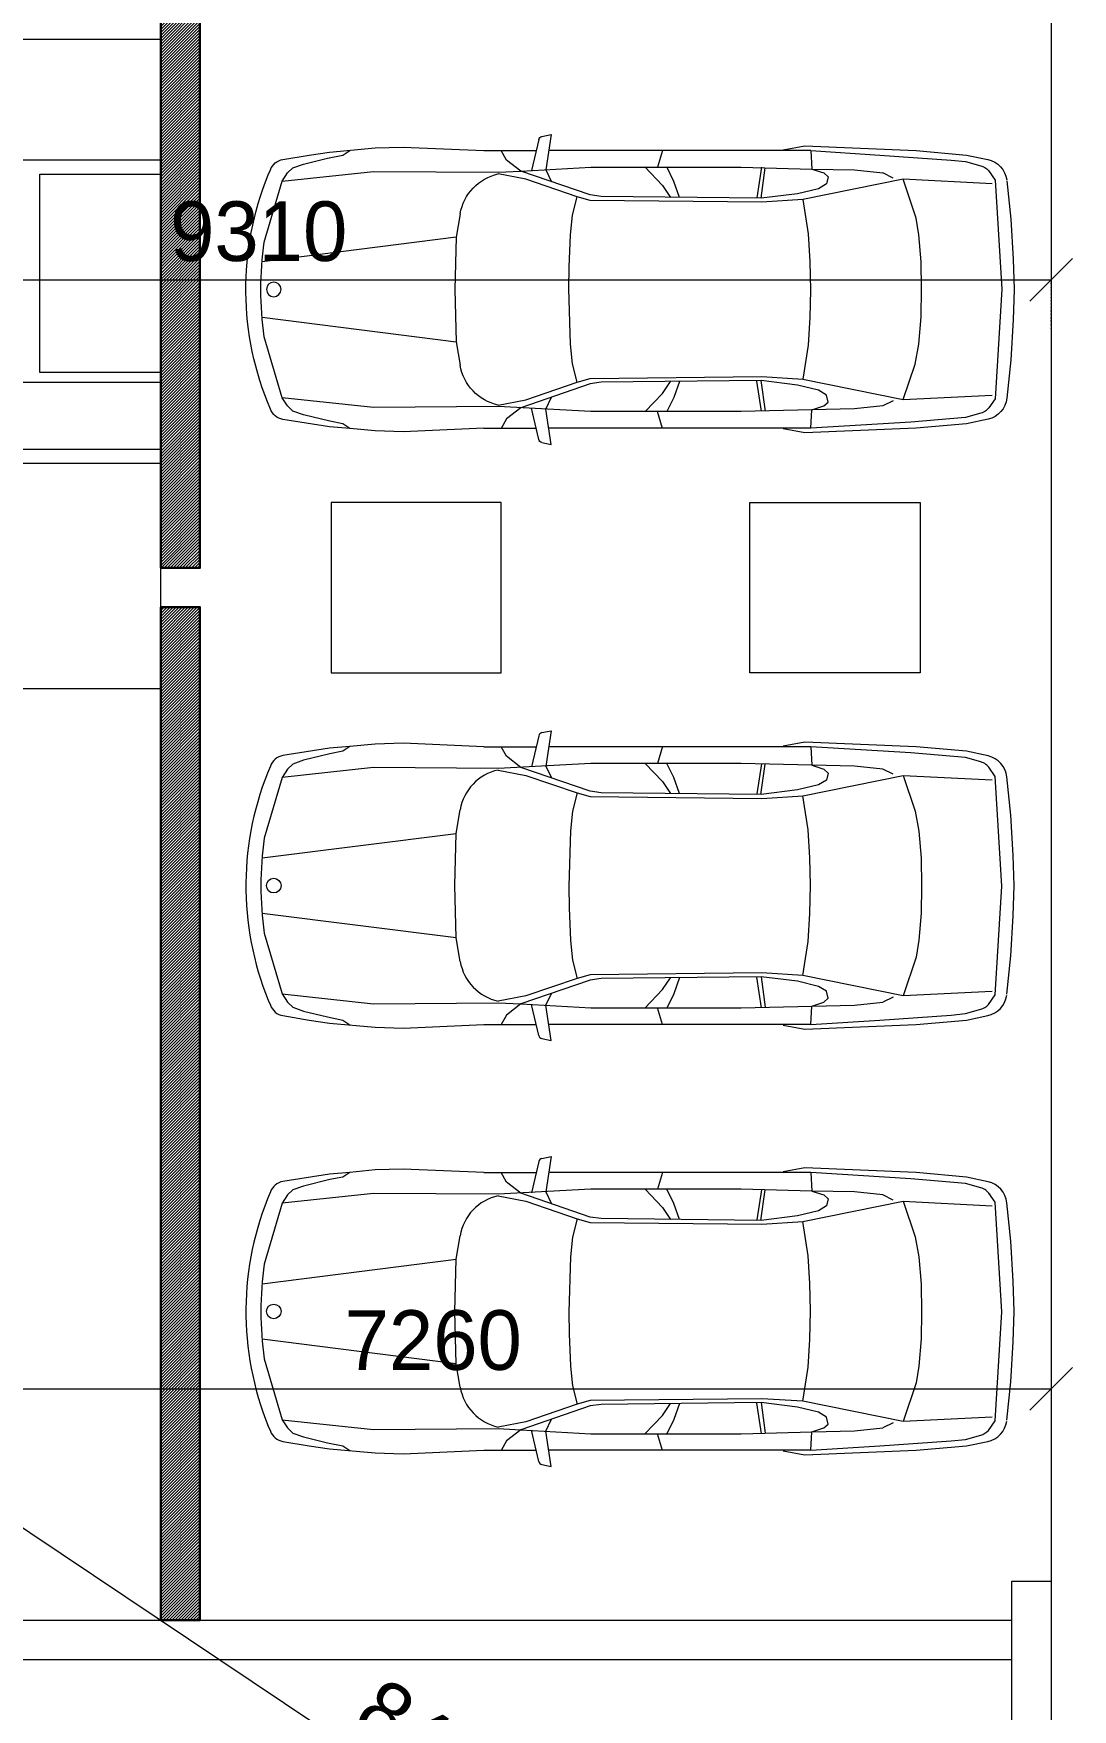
# Model space of a CAD drawing. Header units: metres. Extents: x 5205117 to 5948571, y 646915 to 1143748.
# Drawn here: x 5739545 to 5745647, y 991915 to 1001754 of the extents above; entities that cross this region are included whole.
import ezdxf

# ---------------------------------------------------------------- set-up
doc = ezdxf.new("R2010")
doc.units = ezdxf.units.M
doc.header["$MEASUREMENT"] = 0
doc.header["$PDMODE"] = 35
doc.header["$PDSIZE"] = 10
for name, pattern in [('DASHED', [0.75, 0.5, -0.25]), ('DOT', [0.25, 0, -0.25]), ('DOT2', [0.125, 0, -0.125])]:
    doc.linetypes.add(name, pattern=pattern)
doc.layers.get('0').update_dxf_attribs({"color": 1, "linetype": 'DASHED', "lineweight": 30})
for name, color, linetype, lineweight in [('A-Elevation 2', 163, 'Continuous', 9), ('CAR', 251, 'Continuous', 0), ('DIM', 7, 'Continuous', 0), ('landscape lines', 7, 'Continuous', 0), ('PLOT', 7, 'Continuous', 5), ('road ht', 8, 'Continuous', 5), ('WALL', 7, 'Continuous', 30), ('WALL HATCH', 252, 'Continuous', 0)]:
    doc.layers.add(name, color=color, linetype=linetype, lineweight=lineweight)
doc.styles.get("Standard").update_dxf_attribs({"font": 'GOTHIC.TTF'})
doc.dimstyles.get("Standard").update_dxf_attribs({"dimtxt": 2, "dimasz": 1, "dimexe": 0, "dimexo": 0, "dimgap": 0.1, "dimtad": 1, "dimdsep": 46, "dimtxsty": 'Standard', "dimblk": 'OBLIQUE', "dimcen": 0.1, "dimclrd": 256, "dimclre": 256, "dimclrt": 256, "dimadec": 0, "dimazin": 0, "dimtfac": 1, "dimtofl": 0, "dimtmove": 1, "dimatfit": 2, "dimldrblk": 'OPEN90', "dimfxl": 1, "dimtolj": 1, "dimtzin": 0, "dimlwd": -1, "dimlwe": -1, "dimarcsym": 0})

# ---------------------------------------------------------------- blocks, each defined once
blk = doc.blocks.new('A$C4CA47BB0')
at = {"layer": 'CAR'}
for p, q in [((-3.009914244479659, -0.369602255830614), (-3.052684110818518, -0.5525249832808186)), ((-2.991567119879618, -0.3516633310682664), (-2.937115266826367, -0.3402373804092349)), ((-2.937115266826367, -0.3402373804092349), (-2.968129342465545, -0.5479710039053316)), ((-4.239152458121679, -0.4433533960382193), (-4.512537461981992, -0.4867865871019604)), ((-4.236782530078926, -0.4760002710045228), (-4.391557236740482, -0.5134398493537446)), ((-4.119777241818155, -0.4335420214993065), (-4.239152458121679, -0.4433533960382193)), ((-4.161233670527508, -0.460955191476387), (-4.236782530078926, -0.4760002710045228)), ((-4.119777241818155, -0.4335420214993065), (-4.161233670527508, -0.460955191476387)), ((-3.971470406830121, -0.4191985354336794), (-4.119777241818155, -0.4335420214993065)), ((-3.80653717354653, -0.4138500242424925), (-3.971470406830121, -0.4191985354336794)), ((-3.332234025534489, -0.434919695935605), (-3.80653717354653, -0.4138500242424925)), ((-3.332234025534489, -0.434919695935605), (-3.025185747348587, -0.434919695935605)), ((-3.199901198038787, -0.4903729141969962), (-3.231295683119242, -0.4343948675777938)), ((-3.115271714541449, -0.555792404258682), (-3.199901198038787, -0.4903729141969962)), ((-1.411737642163643, -0.434919695935605), (-2.951252830658631, -0.434919695935605)), ((-2.282170936856346, -0.4340686721770908), (-2.312277496794195, -0.5325705718460086)), ((-1.446908886851815, -0.4075885303900578), (-1.574946504506442, -0.4308814333089686)), ((-0.793882549391128, -0.434919695935605), (-1.446908886851815, -0.4075885303900578)), ((-1.411737642163643, -0.434919695935605), (-1.405389132494746, -0.5429960684505204)), ((-0.8235004996040514, -0.4708066570692609), (-1.411737642163643, -0.434919695935605)), ((-0.5024791220293992, -0.4986662956089277), (-0.8235004996040514, -0.4708066570692609)), ((-0.4965825478921034, -0.4608185174256505), (-0.793882549391128, -0.434919695935605)), ((-0.3692986876267241, -0.4879619839412044), (-0.4965825478921034, -0.4608185174256505)), ((-3.979561966223627, -0.5570188260753639), (-4.516194859586903, -0.6147335443038174)), ((-4.486498321801263, -0.5659226849147672), (-4.516194859586903, -0.6147335443038174)), ((-4.455077868648004, -0.5361714775062865), (-4.486498321801263, -0.5659226849147672)), ((-4.391557236740482, -0.5134398493537446), (-4.455077868648004, -0.5361714775062865)), ((-3.248851464961262, -0.5621650596731343), (-3.979561966223627, -0.5570188260753639)), ((-2.703552525612394, -0.5325705718460086), (-3.248851464961262, -0.5621650596731343)), ((-3.248209552501066, -0.5716921521816403), (-3.086220733852314, -0.6028975714925764)), ((-2.708015844533292, -0.6954003914852365), (-3.115271714541449, -0.555792404258682)), ((-2.968129342465545, -0.5479710039053316), (-2.935410030253478, -0.6175818315241486)), ((-1.821557061784915, -0.5325705718460086), (-2.703552525612394, -0.5325705718460086)), ((-2.384852329003479, -0.5325705718460086), (-2.282170936856346, -0.6395535519532132)), ((-2.216802927358003, -0.6154551832914877), (-2.257087148293067, -0.5325705718460086)), ((-1.405389132494746, -0.5429960684505204), (-1.821557061784915, -0.5325705718460086)), ((-1.702293918202485, -0.5355591777570226), (-1.728194562010685, -0.7116700705082623)), ((-1.705928992374538, -0.714942958447864), (-1.679632449393466, -0.536125919490587)), ((-1.405389132494746, -0.5429960684505204), (-1.335718168294988, -0.5660994500194648)), ((-1.155897486223693, -0.5485049438611896), (-1.405389132494746, -0.5429960684505204)), ((-1.335718168294988, -0.5660994500194648), (-1.310824812237114, -0.5892757244164386)), ((-1.310824812237114, -0.5892757244164386), (-1.319838010314924, -0.6300465049716877)), ((-0.9885196097475271, -0.5660994500194648), (-1.155897486223693, -0.5485049438611896)), ((-0.9285484029387587, -0.595741318184082), (-0.9885196097475271, -0.5660994500194648)), ((-0.4132519234608481, -0.5239601066368778), (-0.5024791220293992, -0.4986662956089277)), ((-0.3286374741073814, -0.6085303647105321), (-0.3658465288899606, -0.554970537632471)), ((-4.516194859586903, -0.6147335443038174), (-4.622074880100626, -0.9716824296428968)), ((-3.086220733852314, -0.6028975714925764), (-2.78519613667413, -0.7053229275807098)), ((-2.282170936856346, -0.6395535519532132), (-2.236429776652585, -0.7091971813460987)), ((-2.182683617285874, -0.7097785016430862), (-2.216802927358003, -0.6154551832914877)), ((-1.491078751050735, -0.6884136140015471), (-1.704436056157646, -0.7149593593348982)), ((-1.366186914467107, -0.6583726576063782), (-1.491078751050735, -0.6884136140015471)), ((-1.459355792665519, -0.7227443132760527), (-0.8694578325939799, -0.6032656802690326)), ((-1.319838010314924, -0.6300465049716877), (-1.366186914467107, -0.6583726576063782)), ((-0.8694578325939799, -0.6032656802690326), (-0.3464246906714834, -0.6294688293146465)), ((-0.8694578325939799, -0.6032656802690326), (-0.7997643171765957, -0.8122895068026991)), ((-0.2905997189918707, -1.252655121228599), (-0.3286374741073814, -0.6085303647105321)), ((-0.2361556108044169, -0.836992885930158), (-0.2604740246842994, -0.6118761454781634)), ((-2.78519613667413, -0.7053229275807098), (-2.810944161128645, -0.8129619431347236)), ((-2.78519613667413, -0.7053229275807098), (-2.706967098980385, -0.7271689078843337)), ((-2.643465601435309, -0.7047871653030598), (-2.708015844533292, -0.6954003914852365)), ((-2.706967098980385, -0.7271689078843337), (-1.699226041338988, -0.7380846087526152)), ((-1.704436056157646, -0.7149593593348982), (-2.643465601435309, -0.7047871653030598)), ((-1.699226041338988, -0.7380846087526152), (-1.459355792665519, -0.7227443132760527)), ((-1.428274746747774, -0.9226109783958236), (-1.459355792665519, -0.7227443132760527)), ((-3.494170452457183, -0.9429863459099578), (-3.471569120234562, -0.8053154855642787)), ((-2.810944161128645, -0.8129619431347236), (-2.824308605406258, -0.9283239537271583)), ((-0.7997643171765957, -0.8122895068026991), (-0.7771700464454624, -0.9293189408163016)), ((-0.2226601872243918, -1.072504143536207), (-0.2361556108044169, -0.836992885930158)), ((-4.635226568447251, -1.087376102595953), (-3.494170452457183, -0.9429863459099578)), ((-3.503754492492589, -1.25), (-3.494170452457183, -0.9429863459099578)), ((-2.824308605406258, -0.9283239537271583), (-2.834001073520994, -1.253956258195103)), ((-1.416734901044037, -1.086279065548296), (-1.428274746747774, -0.9226109783958236)), ((-0.7771700464454624, -0.9293189408163016), (-0.764622685197537, -1.088748310068694)), ((-0.218342198373648, -1.250001822321792), (-0.2226601872243918, -1.072504143536207)), ((-1.4146597333729, -1.246767203114359), (-1.416734901044037, -1.086279065548296)), ((-0.764622685197537, -1.088748310068694), (-0.7622267890892543, -1.253236441527405)), ((-4.729999999999563, -1.25), (-4.729925284855198, -1.25)), ((-3.494170452457183, -1.557017298735445), (-3.503754492492589, -1.25)), ((-2.834001073520994, -1.253956258195103), (-2.830616112860298, -1.380616656997517)), ((-1.416734901044037, -1.413722756773495), (-1.4146597333729, -1.246767203114359)), ((-0.7622267890892543, -1.253236441527405), (-0.7646226851975373, -1.41125533457307)), ((-0.3286374741073814, -1.891473279931233), (-0.2905997189918707, -1.252655121228599)), ((-0.2226601872243918, -1.427499501105558), (-0.218342198373648, -1.250001822321792)), ((-3.494170452457183, -1.557017298735445), (-4.635226568447251, -1.412625719724019)), ((-2.830616112860298, -1.380616656997517), (-2.824308605406258, -1.571677868598271)), ((-1.428274746747774, -1.577392666245941), (-1.416734901044037, -1.413722756773495)), ((-0.7646226851975373, -1.41125533457307), (-0.7771700464454627, -1.570684703827282)), ((-0.2361556108044172, -1.663008936391634), (-0.2226601872243918, -1.427499501105558)), ((-4.622074880100626, -1.528319392678895), (-4.516194859586903, -1.885270100339766)), ((-3.471106250783122, -1.694609799287718), (-3.494170452457183, -1.557017298735445)), ((-2.824308605406258, -1.571677868598271), (-2.810944161128645, -1.687039879187068)), ((-0.7771700464454627, -1.570684703827282), (-0.7929757170659288, -1.66949093104813)), ((-1.459355792665519, -1.777257509049377), (-1.428274746747774, -1.577392666245941)), ((-0.7929757170659288, -1.66949093104813), (-0.8694578325939804, -1.896736142052759)), ((-0.2604740246842994, -1.888127499163601), (-0.2361556108044172, -1.663008936391634)), ((-2.810944161128645, -1.687039879187068), (-2.78519613667413, -1.794678894739263)), ((-1.699226041338988, -1.761917213572814), (-2.706967098980385, -1.772832914441096)), ((-1.459355792665519, -1.777257509049377), (-1.699226041338988, -1.761917213572814)), ((-2.708015844533292, -1.804601430838374), (-3.115271714541449, -1.944211240386721)), ((-2.78519613667413, -1.794678894739263), (-3.086220733852314, -1.897106073151007)), ((-2.706967098980385, -1.772832914441096), (-2.78519613667413, -1.794678894739263)), ((-2.64346560143531, -1.795214657020551), (-2.708015844533292, -1.804601430838374)), ((-1.704436056157646, -1.785042462990531), (-2.64346560143531, -1.795214657020551)), ((-2.386665993659335, -1.969319174701013), (-2.282170936856346, -1.860448270370397)), ((-2.282170936856346, -1.860448270370397), (-2.236429776652585, -1.790806463299304)), ((-2.182683617285874, -1.790223320680524), (-2.216802927358003, -1.884548461350277)), ((-1.701894374393305, -1.967150613092599), (-1.728194562010685, -1.788333574137141)), ((-1.491078751050736, -1.811588208322064), (-1.704436056157646, -1.785042462990531)), ((-1.704436056157646, -1.785042462990531), (-1.679632449393466, -1.963875902834843)), ((-1.366186914467107, -1.841630987037206), (-1.491078751050736, -1.811588208322064)), ((-0.8694578325939804, -1.896736142052759), (-1.459355792665519, -1.777257509049377)), ((-1.319838010314924, -1.869955317353742), (-1.366186914467107, -1.841630987037206)), ((-4.598383344531612, -1.923061386583867), (-4.586388374244052, -1.951834007786601)), ((-4.516194859586903, -1.885270100339766), (-4.486498321801263, -1.934079137408843)), ((-4.516194859586903, -1.885270100339766), (-3.979561966223627, -1.942984818566401)), ((-4.486498321801263, -1.934079137408843), (-4.455077868648004, -1.963832167139116)), ((-4.455077868648004, -1.963832167139116), (-4.391557236740482, -1.98656379528802)), ((-3.979561966223627, -1.942984818566401), (-3.248851464961262, -1.937836762648657)), ((-3.248851464961262, -1.937836762648657), (-3.115271714541449, -1.944211240386721)), ((-3.086220733852314, -1.897106073151007), (-3.248209552501066, -1.928309670138332)), ((-3.115271714541449, -1.944211240386721), (-3.199901198038787, -2.009628908122977)), ((-3.115271714541449, -1.944211240386721), (-2.703552525612394, -1.967433072799394)), ((-3.009936567905242, -2.130392277207647), (-3.052695044741994, -1.947471372079235)), ((-2.968144376609416, -1.952027173778333), (-2.935420964178774, -1.882414523834086)), ((-2.937138045836036, -2.159758974950818), (-2.968144376609416, -1.952027173778333)), ((-2.703552525612394, -1.967433072799394), (-1.821557061784915, -1.967433072799394)), ((-2.282170936856346, -2.06593315014652), (-2.312277496794195, -1.967433072799394)), ((-2.216802927358003, -1.884548461350277), (-2.258005142333786, -1.969319174701013)), ((-1.821557061784915, -1.967433072799394), (-1.405389132494747, -1.957005753874909)), ((-1.411737642163643, -2.065083948709798), (-1.405389132494747, -1.957005753874909)), ((-1.405389132494747, -1.957005753874909), (-1.335718168294988, -1.933902372304146)), ((-1.405389132494747, -1.957005753874909), (-1.155897486223693, -1.951498700780575)), ((-1.335718168294988, -1.933902372304146), (-1.310824812237115, -1.910726097907172)), ((-1.310824812237115, -1.910726097907172), (-1.319838010314924, -1.869955317353742)), ((-1.155897486223693, -1.951498700780575), (-0.9885196097475274, -1.933902372304146)), ((-0.928547263991277, -1.904262326457683), (-0.9885196097475274, -1.933902372304146)), ((-0.3464246906714834, -1.870532993008964), (-0.8694578325939804, -1.896736142052759)), ((-0.3692278449143487, -1.948480937737258), (-0.3286374741073814, -1.891473279931233)), ((-4.512537461981992, -2.013215235219831), (-4.358796466727653, -2.039112234389904)), ((-4.391557236740482, -1.98656379528802), (-4.250923738552955, -2.020351443001345)), ((-4.358796466727653, -2.039112234389904), (-4.23915245812168, -2.056650248607184)), ((-4.250923738552955, -2.020351443001345), (-4.161233670527508, -2.039046630845405)), ((-4.23915245812168, -2.056650248607184), (-3.971470406830121, -2.080803286886293)), ((-4.161233670527508, -2.039046630845405), (-4.119777241818156, -2.066457978500693)), ((-3.80653717354653, -2.086153620399272), (-3.332234025534489, -2.065082126389825)), ((-3.332234025534489, -2.065082126389825), (-3.025200781492458, -2.065082126389825)), ((-3.199901198038787, -2.009628908122977), (-3.231295683119242, -2.065605132422206)), ((-1.411737642163643, -2.065083948709798), (-2.951267864802503, -2.065082126389825)), ((-1.446908886851815, -2.092415114255345), (-0.7938825493911283, -2.065083948709798)), ((-1.411737642163643, -2.065083948709798), (-1.006859445064037, -2.03926895396944)), ((-1.006859445064037, -2.03926895396944), (-0.587145963101648, -2.009966037447156)), ((-0.7938825493911283, -2.065083948709798), (-0.4965825478921034, -2.039183304896141)), ((-0.587145963101648, -2.009966037447156), (-0.5024791220293992, -2.001335526711102)), ((-0.5024791220293992, -2.001335526711102), (-0.4133302832469781, -1.975770189903471)), ((-0.4965825478921034, -2.039183304896141), (-0.3731241943169152, -2.012910907666082)), ((-3.971470406830121, -2.080803286886293), (-3.80653717354653, -2.086153620399272)), ((-2.991581698444861, -2.148333024293606), (-2.937138045836036, -2.159758974950818)), ((-1.574946504506442, -2.069120389012823), (-1.446908886851815, -2.092415114255345))]:
    blk.add_line(p, q, dxfattribs=at)
at = {"layer": 'CAR', "linetype": 'DOT', "ltscale": 200}
blk.add_lwpolyline([(-5, -2.5), (0, -2.5), (0, 0), (-5, 0)], close=True, dxfattribs=at)
at = {"layer": 'CAR'}
blk.add_circle((-4.566302300139795, -1.249998177680026), 0.0429939405976975, dxfattribs=at)
for centre, radius, start, end in [((-2.986655510068885, -0.3750400607405027), 0.0238862960816643, 101.8560145927784, 166.8450830646642), ((-4.49666094864915, -0.5810023885314877), 0.095541349748884, 99.5618547692677, 159.9007449463977), ((-0.4029587728946354, -0.6272674659339827), 0.1433131759158288, 6.16525159085062, 76.41699488329037), ((-2.943378127420146, -1.249998177680026), 1.786631753029189, 156.8697197759447, 202.1307612114779), ((-3.18715953184801, -0.8530675766414788), 0.288391726814776, 102.2413048067315, 170.4690512149973), ((-0.4396678284447262, -0.61607295000249), 0.0958247381144163, 34.73189266389751, 73.999077259519), ((-2.689220884625683, -1.250001822321792), 1.952793861006529, 171.8060920894292, 188.1938001605357), ((-3.18715953184801, -1.646936068003924), 0.287920138940791, 189.5309122793852, 257.7586450550641), ((-4.49666094864915, -1.919001256110277), 0.0955415247262328, 200.099348938389, 260.4381452307323), ((-0.4396678284447262, -1.883930694639275), 0.0955411491597455, 286.0012005063301, 317.4973570530996), ((-0.4029587728946354, -1.872736178707782), 0.1433137316082339, 282.0139402735163, 351.7917600206506), ((-2.986677833499925, -2.124956294623189), 0.0238855608406541, 193.1504116226357, 258.1420177111038)]:
    blk.add_arc(centre, radius, start, end, dxfattribs=at)
blk = doc.blocks.new('_Oblique')
at = {"color": 0, "linetype": 'ByBlock', "lineweight": -2}
blk.add_line((-0.5, -0.5), (0.5, 0.5), dxfattribs=at)
blk = doc.blocks.new('*D88')
at = {"layer": 'Defpoints', "color": 0, "ltscale": 5, "transparency": 16777216}
for p in [(5738262.871714169, 993797.2710788203), (5745291.798770871, 989093.0605647401), (5745291.798770871, 989093.0605647401)]:
    blk.add_point(p, dxfattribs=at)
at = {"layer": 'road ht', "color": 1, "ltscale": 5, "transparency": 16777216}
blk.add_line((5738262.871714169, 993797.2710788203), (5745291.798770871, 989093.0605647401), dxfattribs=at)
at = {"layer": 'road ht', "color": 1, "ltscale": 5, "transparency": 16777216, "xscale": 250, "yscale": 250, "zscale": 250}
for p, rotation in [((5738262.871714169, 993797.2710788203), 146.2070142480957), ((5745291.798770871, 989093.0605647401), 326.2070142480957)]:
    blk.add_blockref('_Oblique', p, dxfattribs=dict(at, rotation=rotation))
at = {"layer": 'road ht', "color": 1, "ltscale": 5, "transparency": 16777216, "insert": (5741935.185032036, 991681.02147771), "char_height": 350, "attachment_point": 5, "rotation": 326.20701424809573}
blk.add_mtext('\\A1;8458', dxfattribs=at)
blk = doc.blocks.new('_Open90')
at = {"color": 0, "linetype": 'ByBlock', "lineweight": -2}
for p, q in [((-0.5, 0.5), (0, 0)), ((0, 0), (-1, 0)), ((0, 0), (-0.5, -0.5))]:
    blk.add_line(p, q, dxfattribs=at)
blk = doc.blocks.new('*D107')
at = {"layer": 'Defpoints', "color": 0, "ltscale": 5, "transparency": 16777216}
for p in [(5738262.871714169, 993912.2710788205), (5745522.39486366, 993912.2710788205), (5745522.39486366, 993797.2710788203)]:
    blk.add_point(p, dxfattribs=at)
at = {"layer": 'road ht', "linetype": 'DOT2', "ltscale": 5, "transparency": 16777216}
for p, q in [((5738262.871714169, 993912.2710788205), (5738262.871714169, 993797.2710788203)), ((5745522.39486366, 993912.2710788205), (5745522.39486366, 993797.2710788203))]:
    blk.add_line(p, q, dxfattribs=at)
at = {"layer": 'road ht', "color": 1, "ltscale": 5, "transparency": 16777216}
blk.add_line((5738262.871714169, 993797.2710788203), (5745522.39486366, 993797.2710788203), dxfattribs=at)
at = {"layer": 'road ht', "color": 1, "ltscale": 5, "transparency": 16777216, "xscale": 250, "yscale": 250, "zscale": 250, "rotation": 180}
blk.add_blockref('_Oblique', (5738262.871714169, 993797.2710788203), dxfattribs=at)
at = {"layer": 'road ht', "color": 1, "ltscale": 5, "transparency": 16777216, "xscale": 250, "yscale": 250, "zscale": 250}
blk.add_blockref('_Oblique', (5745522.39486366, 993797.2710788203), dxfattribs=at)
at = {"layer": 'road ht', "color": 1, "ltscale": 5, "transparency": 16777216, "insert": (5741892.633288915, 994081.0746138305), "char_height": 350, "attachment_point": 5}
blk.add_mtext('\\A1;7260', dxfattribs=at)
blk = doc.blocks.new('*D104')
at = {"layer": 'Defpoints', "color": 0, "ltscale": 5, "transparency": 16777216}
for p in [(5745522.472272148, 1000307.27107882), (5736212.871714171, 1000007.27107882), (5745522.472272148, 1000007.27107882)]:
    blk.add_point(p, dxfattribs=at)
at = {"layer": 'road ht', "linetype": 'DOT2', "ltscale": 5, "transparency": 16777216}
for p, q in [((5736212.871714171, 1000007.27107882), (5736212.871714171, 1000307.27107882)), ((5745522.472272148, 1000007.27107882), (5745522.472272148, 1000307.27107882))]:
    blk.add_line(p, q, dxfattribs=at)
at = {"layer": 'road ht', "color": 1, "ltscale": 5, "transparency": 16777216}
blk.add_line((5736212.871714171, 1000307.27107882), (5745522.472272148, 1000307.27107882), dxfattribs=at)
at = {"layer": 'road ht', "color": 1, "ltscale": 5, "transparency": 16777216, "xscale": 250, "yscale": 250, "zscale": 250, "rotation": 180}
blk.add_blockref('_Oblique', (5736212.871714171, 1000307.27107882), dxfattribs=at)
at = {"layer": 'road ht', "color": 1, "ltscale": 5, "transparency": 16777216, "xscale": 250, "yscale": 250, "zscale": 250}
blk.add_blockref('_Oblique', (5745522.472272148, 1000307.27107882), dxfattribs=at)
at = {"layer": 'road ht', "color": 1, "ltscale": 5, "transparency": 16777216, "insert": (5740867.671993158, 1000591.07461383), "char_height": 350, "attachment_point": 5}
blk.add_mtext('\\A1;9310', dxfattribs=at)
blk = doc.blocks.new('*D89')
at = {"layer": 'Defpoints', "color": 0, "ltscale": 5, "transparency": 16777216}
for p in [(5745292.489046395, 1009892.949343468), (5736212.871714172, 1000307.271078823), (5736212.871714172, 1000307.271078823)]:
    blk.add_point(p, dxfattribs=at)
at = {"layer": 'road ht', "color": 1, "ltscale": 5, "transparency": 16777216}
blk.add_line((5745292.489046395, 1009892.949343468), (5736212.871714172, 1000307.271078823), dxfattribs=at)
at = {"layer": 'road ht', "linetype": 'DOT2', "ltscale": 5, "transparency": 16777216}
for p, q in [((5745292.489046395, 1009892.949343468), (5745292.489046395, 1009892.949343468)), ((5736212.871714172, 1000307.271078823), (5736212.871714172, 1000307.271078823))]:
    blk.add_line(p, q, dxfattribs=at)
at = {"layer": 'road ht', "color": 1, "ltscale": 5, "transparency": 16777216, "xscale": 250, "yscale": 250, "zscale": 250}
for p, rotation in [((5745292.489046395, 1009892.949343468), 46.55304554264359), ((5736212.871714172, 1000307.271078823), 226.5530455426436)]:
    blk.add_blockref('_Oblique', p, dxfattribs=dict(at, rotation=rotation))
at = {"layer": 'road ht', "color": 1, "ltscale": 5, "transparency": 16777216, "insert": (5741269.829319028, 1006058.77838868), "char_height": 350, "attachment_point": 5, "rotation": 46.5530455426436}
blk.add_mtext('\\A1;13203', dxfattribs=at)

msp = doc.modelspace()

# ---------------------------------------------------------------- hatches: boundary and pattern name
at = {"layer": 'WALL HATCH', "ltscale": 10}
h = msp.add_hatch(dxfattribs=at)
h.set_pattern_fill('ANSI31', color=256, scale=100, angle=180)
h.set_pattern_definition([(225, (3260921.350245532, -187512.1002935329), (8.83883476483184, -8.838834764831851), [])])
h.paths.add_polyline_path([(5740292.394863661, 1004961.844709261), (5740522.39486366, 1004961.844709261), (5740522.39486366, 998616.4510661801), (5740292.394863661, 998616.4510661801)])
edge = h.paths.add_edge_path()
edge.add_line((5740292.394863661, 992438.3098163557), (5740522.39486366, 992438.3098163557))
edge.add_line((5740522.39486366, 992438.3098163557), (5740522.39486366, 998386.4510661463))
edge.add_line((5740522.39486366, 998386.4510661206), (5740292.394863661, 998386.4510661206))
edge.add_line((5740292.394863661, 998386.4510661206), (5740292.394863661, 992441.3917263548))

# ---------------------------------------------------------------- linework, layer by layer
at = {"layer": 'A-Elevation 2', "ltscale": 5}
for points in [[(5742292.39486366, 998001.4510661796), (5742292.39486366, 999001.4510661796), (5741292.39486366, 999001.4510661796), (5741292.39486366, 998001.4510661796)], [(5743752.394863661, 998001.4510661796), (5743752.394863661, 999001.4510661796), (5744752.39486366, 999001.4510661796), (5744752.39486366, 998001.4510661796)]]:
    msp.add_lwpolyline(points, close=True, dxfattribs=at)
at = {"layer": 'DIM', "ltscale": 0.01}
for p, q in [((5745522.472272148, 1006777.807810814), (5745522.472272148, 992438.3098163557)), ((5732467.871715124, 992438.3098163557), (5745291.798770871, 992438.3098163557)), ((5732237.87171417, 992208.3098164748), (5745291.798770871, 992208.3098164748))]:
    msp.add_line(p, q, dxfattribs=at)
at = {"layer": 'landscape lines', "ltscale": 0.01}
for points in [[(5738492.828064773, 1001721.83334356), (5740291.350552413, 1001721.851830835), (5740291.350552413, 1001010.567108507), (5738492.828064773, 1001010.548621232)], [(5740291.350552413, 999764.8078165603), (5739582.215216967, 999764.8078165603), (5739582.215216967, 1000928.938971634), (5740291.350552413, 1000928.938971634), (5740291.350552413, 999764.8078165603)], [(5740291.350552413, 999313.386769886), (5740291.350552413, 999706.0538856935), (5738580.473581645, 999706.0538856935), (5738580.473581645, 999313.386769886)], [(5740291.350552413, 999231.7734683108), (5740291.350552413, 997907.3623821093), (5738689.551818701, 997907.3623821093), (5738689.551818701, 999231.7734683108)]]:
    msp.add_lwpolyline(points, close=True, dxfattribs=at)
at = {"layer": 'PLOT', "ltscale": 0.5}
msp.add_lwpolyline([(5745291.798770871, 881791.3266557296), (5745291.798770871, 992668.3098163557), (5745522.443676446, 992668.3098163557), (5745521.798770871, 881791.3266557296)], dxfattribs=at)
at = {"layer": 'WALL'}
for points in [[(5740292.394863661, 998616.4510661801), (5740292.394863661, 1004961.844709261), (5740522.39486366, 1004961.844709261), (5740522.39486366, 998616.4510661801)], [(5740292.394863661, 998386.4510661206), (5740292.394863661, 992438.3098163557), (5740522.39486366, 992438.3098163557), (5740522.39486366, 998386.4510661206)]]:
    msp.add_lwpolyline(points, close=True, dxfattribs=at)

# ---------------------------------------------------------------- block references
at = {"layer": 'CAR', "ltscale": 0.1, "xscale": -1000, "yscale": 1000, "zscale": 1000, "rotation": 180}
for p in [(5745522.39486366, 1001501.45106618), (5745522.39486366, 999001.4510661801)]:
    msp.add_blockref('A$C4CA47BB0', p, dxfattribs=at)
at = {"layer": 'CAR', "ltscale": 0.1, "xscale": 1000, "yscale": 1000, "zscale": 1000}
for p in [(5745522.39486366, 998001.4510661801), (5745522.39486366, 995501.4510661801)]:
    msp.add_blockref('A$C4CA47BB0', p, dxfattribs=at)

# ---------------------------------------------------------------- dimensions: what is measured, and where the dimension line sits
at = {"layer": 'road ht', "color": 12, "ltscale": 5}
dim = msp.add_linear_dim(base=(5736212.871714172, 1000307.271078823), p1=(5745292.489046395, 1009892.949343469), p2=(5736212.871714171, 1000307.271078823), angle=226.5530455426493, dimstyle='Standard', override={"dimtxt": 350, "dimasz": 250, "dimgap": 100, "dimdec": 0, "dimclrd": 1, "dimclrt": 1, "dimtdec": 0, "dimfxl": 0.1}, dxfattribs=at)
dim.commit()
dim.dimension.update_dxf_attribs({"geometry": '*D89', "text_midpoint": (5741475.873907197, 1005863.611603159), "dimtype": 161})
for base, p1, p2, picture, middle in [((5745522.472272148, 1000307.27107882), (5736212.871714171, 1000007.27107882), (5745522.472272148, 1000007.27107882), '*D104', (5740867.671993158, 1000591.07461383)), ((5745522.39486366, 993797.2710788203), (5738262.871714169, 993912.2710788205), (5745522.39486366, 993912.2710788205), '*D107', (5741892.633288915, 994081.0746138305))]:
    dim = msp.add_linear_dim(base=base, p1=p1, p2=p2, dimstyle='Standard', override={"dimtxt": 350, "dimasz": 250, "dimgap": 100, "dimdec": 0, "dimclrd": 1, "dimclrt": 1, "dimtdec": 0, "dimfxl": 0.1}, dxfattribs=at)
    dim.commit()
    dim.dimension.update_dxf_attribs({"geometry": picture, "text_midpoint": middle})
dim = msp.add_aligned_dim(p1=(5738262.871714169, 993797.2710788203), p2=(5745291.798770871, 989093.0605647404), distance=-2.89818078836607e-10, dimstyle='Standard', override={"dimtxt": 350, "dimasz": 250, "dimgap": 100, "dimdec": 0, "dimclrd": 1, "dimclrt": 1, "dimtdec": 0, "dimfxl": 0.1}, dxfattribs=at)
dim.commit()
dim.dimension.update_dxf_attribs({"geometry": '*D88', "text_midpoint": (5741935.185032036, 991681.02147771)})

doc.saveas('drawing.dxf')
